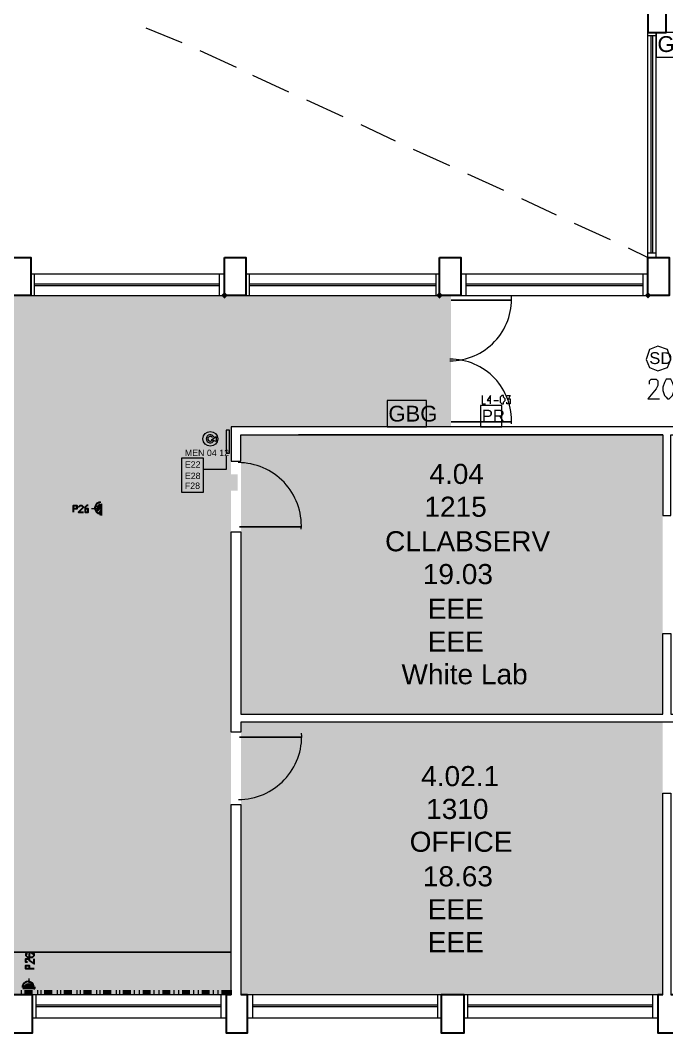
# Model space of a CAD drawing. Header units: millimetres. Extents: x -59 to 47, y 152 to 919.
# Drawn here: x 18.4 to 26.74, y 356.39 to 369.44 of the extents above; entities that cross this region are included whole.
import ezdxf

# ---------------------------------------------------------------- set-up
doc = ezdxf.new("R2010")
doc.units = ezdxf.units.MM
for name, color, linetype in [('PDF_014404$_ps_ELEC', 2, 'Continuous'), ('PDF_014404$_ps_POWER$SKIRTING', 4, 'Continuous'), ('PDF_014404$_ps_TEXTBOLD$FIRE', 2, 'Continuous'), ('PDF_014404$_ps_TEXTBOLD$POWER', 2, 'Continuous'), ('PDF_014404$BL', 7, 'Continuous'), ('PDF_014404$DR', 7, 'Continuous'), ('PDF_014404$FI', 7, 'Continuous'), ('PDF_014404$FI-DSG', 7, 'Continuous'), ('PDF_014404$WA', 7, 'Continuous'), ('PDF_014404$WA-COL', 7, 'Continuous'), ('PDF_014404$WN', 7, 'Continuous'), ('PDF_Text', 7, 'Continuous')]:
    doc.layers.add(name, color=color, linetype=linetype)
for name, color, linetype, true_color in [('PDF_014404$_ps_FIRE_ACCESS', 7, 'Continuous', 0x37dd00), ('PDF_014404$_ps_FIRE_ALARM', 7, 'Continuous', 0x37dd00), ('PDF_014404$_ps_POWER$CABLE$TRAY', 7, 'Continuous', 0x7fbfff), ('PDF_014404$_ps_THIN', 7, 'Continuous', 0x7fbfff), ('PDF_014404$HL-TMP', 7, 'Continuous', 0x800000)]:
    doc.layers.add(name, color=color, linetype=linetype, true_color=true_color)
doc.styles.add('PDF ArialMT', font='arial.ttf')

msp = doc.modelspace()

# ---------------------------------------------------------------- hatches: boundary and pattern name
at = {"layer": 'PDF_014404$_ps_THIN', "transparency": 33554559}
msp.add_hatch(color=256, dxfattribs=at).paths.add_polyline_path([(18.585, 356.987), (18.564, 356.987), (18.564, 356.966), (18.585, 356.944), (18.606, 356.966), (18.606, 356.987)])
at = {"layer": 'PDF_014404$WA-COL', "transparency": 33554559}
for points in [[(21.04, 365.94), (21.019, 365.919), (20.998, 365.898), (21.019, 365.877), (21.04, 365.856), (21.061, 365.877), (21.082, 365.898), (21.061, 365.919)], [(23.813, 365.94), (23.792, 365.919), (23.771, 365.898), (23.792, 365.877), (23.813, 365.856), (23.834, 365.877), (23.855, 365.898), (23.834, 365.919)], [(26.501, 365.94), (26.48, 365.919), (26.459, 365.898), (26.48, 365.877), (26.501, 365.856), (26.522, 365.877), (26.544, 365.898), (26.522, 365.919)]]:
    msp.add_hatch(color=256, dxfattribs=at).paths.add_polyline_path(points)

# ---------------------------------------------------------------- linework, layer by layer
at = {"layer": 'PDF_014404$_ps_ELEC', "lineweight": 25}
for points in [[(19.453, 363.062), (19.453, 363.21)], [(18.585, 356.966), (18.437, 356.966)]]:
    msp.add_lwpolyline(points, dxfattribs=at)
at = {"layer": 'PDF_014404$_ps_ELEC', "lineweight": 0}
for points in [[(19.389, 363.146), (19.326, 363.146)], [(18.521, 357.029), (18.521, 357.093)]]:
    msp.add_lwpolyline(points, dxfattribs=at)
at = {"layer": 'PDF_014404$_ps_ELEC', "lineweight": 25}
for centre, start, end in [((19.442, 363.157), 89.9977, 270.0023), ((18.506, 356.979), 359.9999, 180.0001)]:
    msp.add_arc(centre, 0.0741, start, end, dxfattribs=at)
at = {"layer": 'PDF_014404$_ps_FIRE_ACCESS', "lineweight": 0}
msp.add_lwpolyline([(26.628, 364.924), (26.755, 364.967), (26.798, 365.073), (26.755, 365.2), (26.628, 365.242), (26.522, 365.2), (26.48, 365.073), (26.522, 364.967)], close=True, dxfattribs=at)
at = {"layer": 'PDF_014404$_ps_FIRE_ALARM', "lineweight": 0}
for points in [[(27.115, 368.967), (27.115, 369.285), (26.607, 369.285), (26.607, 368.967)], [(23.644, 364.205), (23.644, 364.543), (23.136, 364.543), (23.136, 364.205)], [(24.617, 364.205), (24.617, 364.48), (24.342, 364.48), (24.342, 364.205)]]:
    msp.add_lwpolyline(points, close=True, dxfattribs=at)
at = {"layer": 'PDF_014404$_ps_POWER$CABLE$TRAY', "transparency": 33554559}
for points in [[(15.177, 363.612), (15.177, 363.422), (21.209, 363.591)], [(15.177, 363.422), (21.209, 363.591), (21.209, 363.379)]]:
    msp.add_solid(points, dxfattribs=at)
at = {"layer": 'PDF_014404$_ps_POWER$SKIRTING', "lineweight": 0}
for points in [[(18.415, 356.944), (18.415, 356.881)], [(18.627, 356.944), (18.627, 356.881)], [(18.669, 356.944), (18.669, 356.881)], [(18.881, 356.944), (18.881, 356.881)], [(18.923, 356.944), (18.923, 356.881)], [(19.135, 356.944), (19.135, 356.881)], [(19.177, 356.944), (19.177, 356.881)], [(19.389, 356.944), (19.389, 356.881)], [(19.431, 356.944), (19.431, 356.881)], [(19.643, 356.944), (19.643, 356.881)], [(19.685, 356.944), (19.685, 356.881)], [(19.876, 356.944), (19.876, 356.881)], [(19.939, 356.944), (19.939, 356.881)], [(20.13, 356.944), (20.13, 356.881)], [(20.193, 356.944), (20.193, 356.881)], [(20.384, 356.944), (20.384, 356.881)], [(20.447, 356.944), (20.447, 356.881)], [(20.638, 356.944), (20.638, 356.881)], [(20.701, 356.944), (20.701, 356.881)], [(20.892, 356.944), (20.892, 356.881)], [(20.955, 356.944), (20.955, 356.881)], [(21.125, 356.944), (21.125, 356.881)]]:
    msp.add_lwpolyline(points, dxfattribs=at)
at = {"layer": 'PDF_014404$_ps_POWER$SKIRTING', "transparency": 33554559}
for points in [[(18.458, 356.944), (18.458, 356.881), (18.564, 356.944)], [(18.458, 356.881), (18.564, 356.944), (18.564, 356.881)], [(18.712, 356.944), (18.712, 356.881), (18.818, 356.944)], [(18.712, 356.881), (18.818, 356.944), (18.818, 356.881)], [(18.966, 356.944), (18.966, 356.881), (19.072, 356.944)], [(18.966, 356.881), (19.072, 356.944), (19.072, 356.881)], [(19.22, 356.944), (19.22, 356.881), (19.326, 356.944)], [(19.22, 356.881), (19.326, 356.944), (19.326, 356.881)], [(19.474, 356.944), (19.474, 356.881), (19.58, 356.944)], [(19.474, 356.881), (19.58, 356.944), (19.58, 356.881)], [(19.728, 356.944), (19.728, 356.881), (19.834, 356.944)], [(19.728, 356.881), (19.834, 356.944), (19.834, 356.881)], [(19.982, 356.944), (19.982, 356.881), (20.088, 356.944)], [(19.982, 356.881), (20.088, 356.944), (20.088, 356.881)], [(20.236, 356.944), (20.236, 356.881), (20.342, 356.944)], [(20.236, 356.881), (20.342, 356.944), (20.342, 356.881)], [(20.49, 356.944), (20.49, 356.881), (20.596, 356.944)], [(20.49, 356.881), (20.596, 356.944), (20.596, 356.881)], [(20.744, 356.944), (20.744, 356.881), (20.85, 356.944)], [(20.744, 356.881), (20.85, 356.944), (20.85, 356.881)], [(20.998, 356.944), (20.998, 356.881), (21.125, 356.944)], [(20.998, 356.881), (21.125, 356.944), (21.125, 356.881)]]:
    msp.add_solid(points, dxfattribs=at)
at = {"layer": 'PDF_014404$_ps_TEXTBOLD$FIRE', "lineweight": 20}
for points in [[(26.522, 364.755), (26.522, 364.776), (26.522, 364.797), (26.544, 364.819), (26.565, 364.819), (26.586, 364.819), (26.607, 364.819), (26.628, 364.797), (26.628, 364.776), (26.628, 364.755), (26.628, 364.734), (26.607, 364.692), (26.501, 364.565), (26.649, 364.565)], [(24.363, 364.607), (24.363, 364.501), (24.406, 364.501)], [(24.469, 364.501), (24.469, 364.607), (24.427, 364.543), (24.469, 364.543)], [(24.681, 364.607), (24.723, 364.607), (24.702, 364.565), (24.723, 364.565), (24.723, 364.543), (24.723, 364.522), (24.723, 364.501), (24.702, 364.501), (24.681, 364.501), (24.681, 364.522)], [(24.512, 364.543), (24.575, 364.543)]]:
    msp.add_lwpolyline(points, dxfattribs=at)
for points in [[(26.755, 364.819), (26.734, 364.819), (26.713, 364.776), (26.692, 364.713), (26.692, 364.67), (26.713, 364.607), (26.734, 364.586), (26.755, 364.565), (26.776, 364.565), (26.798, 364.586), (26.819, 364.607), (26.84, 364.67), (26.84, 364.713), (26.819, 364.776), (26.798, 364.819), (26.776, 364.819)], [(24.617, 364.607), (24.596, 364.586), (24.596, 364.565), (24.596, 364.543), (24.596, 364.522), (24.617, 364.501), (24.639, 364.501), (24.639, 364.522), (24.66, 364.543), (24.66, 364.565), (24.639, 364.586), (24.639, 364.607)]]:
    msp.add_lwpolyline(points, close=True, dxfattribs=at)
at = {"layer": 'PDF_014404$_ps_TEXTBOLD$POWER', "lineweight": 25}
for points in [[(19.093, 363.104), (19.093, 363.189), (19.114, 363.189), (19.135, 363.189), (19.135, 363.168), (19.135, 363.146), (19.114, 363.146), (19.093, 363.146)], [(19.156, 363.168), (19.177, 363.189), (19.199, 363.189), (19.22, 363.168), (19.199, 363.146), (19.156, 363.104), (19.22, 363.104)], [(19.283, 363.189), (19.262, 363.189), (19.241, 363.168), (19.241, 363.146), (19.241, 363.125), (19.241, 363.104), (19.262, 363.104), (19.283, 363.104), (19.283, 363.125), (19.283, 363.146), (19.262, 363.146), (19.241, 363.146), (19.241, 363.125)], [(18.5, 357.41), (18.479, 357.41), (18.479, 357.389), (18.5, 357.368), (18.521, 357.368), (18.542, 357.368), (18.564, 357.368), (18.585, 357.389), (18.585, 357.41), (18.564, 357.41), (18.542, 357.431), (18.521, 357.41), (18.521, 357.389), (18.521, 357.368), (18.542, 357.368)], [(18.5, 357.304), (18.479, 357.304), (18.479, 357.325), (18.479, 357.347), (18.5, 357.347), (18.521, 357.347), (18.521, 357.325), (18.585, 357.283), (18.585, 357.347)], [(18.585, 357.22), (18.479, 357.22), (18.479, 357.241), (18.479, 357.262), (18.5, 357.262), (18.521, 357.262), (18.521, 357.241), (18.521, 357.22)]]:
    msp.add_lwpolyline(points, dxfattribs=at)
at = {"layer": 'PDF_014404$_ps_THIN', "lineweight": 18}
for points in [[(19.431, 363.21), (19.389, 363.168)], [(19.389, 363.146), (19.453, 363.21), (19.389, 363.125), (19.453, 363.189)], [(19.453, 363.168), (19.389, 363.104), (19.453, 363.168)], [(19.453, 363.146), (19.41, 363.083), (19.453, 363.125)], [(19.431, 363.083), (19.453, 363.104), (19.431, 363.062)], [(19.453, 363.083), (19.453, 363.062)], [(18.437, 356.987), (18.5, 357.029)], [(18.437, 356.966), (18.521, 357.029), (18.458, 356.966), (18.542, 357.029), (18.479, 356.966)], [(18.5, 356.966), (18.564, 357.029)], [(18.521, 356.966), (18.564, 357.008)], [(18.542, 356.966), (18.585, 357.008), (18.542, 356.966)], [(18.564, 356.966), (18.585, 356.987)]]:
    msp.add_lwpolyline(points, dxfattribs=at)
at = {"layer": 'PDF_014404$BL', "lineweight": 9}
for points in [[(20.024, 369.348), (20.49, 369.158)], [(26.247, 366.512), (26.501, 366.385), (26.501, 369.285)], [(26.607, 366.385), (26.607, 369.285)], [(20.723, 369.052), (21.188, 368.84)], [(21.4, 368.735), (21.866, 368.523)], [(22.098, 368.417), (22.564, 368.205)], [(22.797, 368.1), (23.242, 367.888)], [(23.474, 367.782), (23.94, 367.57)], [(24.173, 367.464), (24.639, 367.253)], [(24.871, 367.147), (25.316, 366.935)], [(25.549, 366.829), (26.014, 366.618)], [(21.04, 366.173), (18.542, 366.173)], [(23.813, 366.173), (21.315, 366.173)], [(26.501, 366.173), (24.088, 366.173)], [(18.542, 365.898), (21.04, 365.898)], [(21.315, 365.898), (23.813, 365.898)], [(24.088, 365.898), (26.501, 365.898)], [(21.061, 356.881), (18.564, 356.881)], [(23.834, 356.881), (21.336, 356.881)], [(26.628, 356.881), (24.131, 356.881)], [(18.564, 356.585), (21.061, 356.585)], [(21.336, 356.585), (23.834, 356.585)], [(24.131, 356.585), (26.628, 356.585)]]:
    msp.add_lwpolyline(points, dxfattribs=at)
at = {"layer": 'PDF_014404$DR', "lineweight": 0}
for points in [[(23.961, 365.835), (24.744, 365.835), (23.961, 365.835)], [(23.961, 364.268), (24.744, 364.268), (23.961, 364.268)], [(21.231, 362.914), (22.035, 362.914), (21.231, 362.914)], [(21.231, 360.204), (22.035, 360.204), (21.231, 360.204)]]:
    msp.add_lwpolyline(points, dxfattribs=at)
for centre, radius, start, end in [((23.947, 365.848), 0.794, 270, 2.9553), ((23.947, 364.282), 0.794, 357.0447, 90), ((21.216, 362.927), 0.815, 357.0447, 90), ((21.22, 360.215), 0.815, 269.9999, 2.9566)]:
    msp.add_arc(centre, radius, start, end, dxfattribs=at)
at = {"layer": 'PDF_014404$FI', "lineweight": 9}
msp.add_lwpolyline([(20.934, 364.014), (20.871, 364.035), (20.934, 364.078)], close=True, dxfattribs=at)
msp.add_circle((20.856, 364.049), 0.0953, dxfattribs=at)
msp.add_circle((20.856, 364.049), 0.0953, dxfattribs=at)
for radius, start, end in [(0.0529, 22.7694, 337.2306), (0.0318, 22.7697, 337.2303)]:
    msp.add_arc((20.856, 364.049), radius, start, end, dxfattribs=at)
at = {"layer": 'PDF_014404$FI-DSG', "lineweight": 9}
for points in [[(21.061, 364.162), (21.061, 363.866), (21.104, 363.866), (21.104, 364.162)], [(20.49, 363.803), (20.765, 363.803), (20.765, 363.358), (20.49, 363.358)]]:
    msp.add_lwpolyline(points, close=True, dxfattribs=at)
msp.add_lwpolyline([(21.061, 363.824), (21.061, 363.654), (20.85, 363.654), (20.765, 363.654)], dxfattribs=at)
at = {"layer": 'PDF_014404$FI-DSG', "transparency": 33554559}
for points in [[(21.104, 364.162), (21.061, 364.162), (21.104, 363.866)], [(21.061, 364.162), (21.104, 363.866), (21.061, 363.866)], [(21.061, 363.824), (21.061, 363.866), (21.061, 363.866)]]:
    msp.add_solid(points, dxfattribs=at)
at = {"layer": 'PDF_014404$HL-TMP', "lineweight": 0}
for points in [[(26.692, 364.099), (21.993, 364.099), (26.692, 364.099)], [(21.125, 357.431), (-3.323, 357.431), (21.125, 357.431)]]:
    msp.add_lwpolyline(points, dxfattribs=at)
at = {"layer": 'PDF_014404$HL-TMP', "transparency": 33554559}
for points in [[(23.961, 365.898), (-0.91, 365.898), (23.961, 365.263)], [(-0.91, 365.898), (23.961, 365.263), (-0.91, 365.263)], [(23.961, 365.263), (-14.097, 365.263), (23.961, 364.205)], [(-14.097, 365.263), (23.961, 364.205), (-14.097, 364.205)], [(-0.91, 365.263), (23.961, 365.263), (23.961, 365.263)], [(23.961, 365.263), (23.961, 365.263), (-0.91, 365.263)], [(21.125, 364.205), (21.125, 364.205), (-14.097, 364.205)], [(21.125, 364.205), (-14.097, 364.205), (23.961, 364.205)], [(21.125, 364.205), (-14.097, 364.205), (21.125, 357.431)], [(-14.097, 364.205), (21.125, 357.431), (-14.097, 357.431)], [(21.993, 364.099), (26.692, 364.099), (21.252, 364.099)], [(26.692, 364.099), (21.252, 364.099), (26.692, 360.501)], [(21.252, 364.099), (26.692, 360.501), (21.252, 360.501)], [(26.692, 364.099), (21.993, 364.099), (21.993, 364.099)], [(21.252, 360.501), (24.067, 360.501), (24.067, 360.501)], [(24.067, 360.501), (24.067, 360.501), (21.252, 360.501)], [(24.067, 360.501), (21.252, 360.501), (26.692, 360.501)], [(21.252, 360.395), (26.692, 360.395), (26.692, 360.395)], [(26.692, 360.395), (21.252, 360.395), (26.692, 356.881)], [(21.252, 360.395), (26.692, 356.881), (21.252, 356.881)], [(-3.323, 357.431), (21.125, 357.431), (-0.91, 357.431)], [(21.125, 357.431), (-0.91, 357.431), (21.125, 356.881)], [(-0.91, 357.431), (21.125, 356.881), (-0.91, 356.881)]]:
    msp.add_solid(points, dxfattribs=at)
at = {"layer": 'PDF_014404$WA', "lineweight": 20}
msp.add_lwpolyline([(26.692, 364.099), (26.692, 363.062), (26.798, 363.062), (26.798, 364.099), (32.005, 364.099), (32.005, 361.241), (32.111, 361.241), (32.111, 363.316), (37.805, 363.316), (37.805, 361.241), (37.91, 361.241), (37.91, 363.422), (32.111, 363.422), (32.111, 364.099), (32.619, 364.099), (32.619, 364.205), (27.835, 364.205), (21.125, 364.205), (21.125, 363.76), (21.252, 363.76), (21.252, 364.099)], close=True, dxfattribs=at)
for points in [[(29.549, 356.881), (29.549, 360.395), (21.252, 360.395), (21.252, 360.268), (21.125, 360.268), (21.125, 362.85), (21.252, 362.85), (21.252, 360.501), (26.692, 360.501), (26.692, 361.538), (26.798, 361.538), (26.798, 360.501), (29.655, 360.501), (29.655, 356.881)], [(26.692, 356.881), (26.692, 359.484), (26.798, 359.484), (26.798, 356.881)], [(21.125, 356.881), (21.125, 359.336), (21.252, 359.336), (21.252, 356.881)]]:
    msp.add_lwpolyline(points, dxfattribs=at)
at = {"layer": 'PDF_014404$WA-COL', "lineweight": 25}
for points in [[(26.734, 369.539), (26.501, 369.539), (26.501, 369.285), (26.734, 369.285)], [(18.246, 366.385), (18.542, 366.385), (18.542, 365.898), (18.246, 365.898)], [(21.04, 366.385), (21.315, 366.385), (21.315, 365.898), (21.04, 365.898)], [(23.813, 366.385), (24.088, 366.385), (24.088, 365.898), (23.813, 365.898)], [(26.501, 366.385), (26.776, 366.385), (26.776, 365.898), (26.501, 365.898)], [(18.267, 356.881), (18.267, 356.394), (18.564, 356.394), (18.564, 356.881)], [(23.834, 356.881), (23.834, 356.394), (24.131, 356.394), (24.131, 356.881)]]:
    msp.add_lwpolyline(points, close=True, dxfattribs=at)
for points in [[(21.125, 356.881), (21.061, 356.881), (21.061, 356.394), (21.336, 356.394), (21.336, 356.881), (21.252, 356.881)], [(26.692, 356.881), (26.628, 356.881), (26.628, 356.394), (26.903, 356.394), (26.903, 356.881), (26.798, 356.881)]]:
    msp.add_lwpolyline(points, dxfattribs=at)
at = {"layer": 'PDF_014404$WN', "lineweight": 0}
for points in [[(26.607, 369.285), (26.501, 369.285)], [(26.607, 369.243), (26.501, 369.243)], [(26.544, 366.448), (26.544, 369.243)], [(26.565, 366.448), (26.565, 369.243)], [(26.501, 366.448), (26.607, 366.448)], [(26.501, 366.385), (26.607, 366.385)], [(18.542, 366.173), (18.542, 365.898)], [(18.585, 366.173), (18.585, 365.898)], [(20.977, 365.898), (20.977, 366.173)], [(21.04, 365.898), (21.04, 366.173)], [(21.315, 366.173), (21.315, 365.898)], [(21.358, 366.173), (21.358, 365.898)], [(23.771, 365.898), (23.771, 366.173)], [(23.813, 365.898), (23.813, 366.173)], [(24.088, 366.173), (24.088, 365.898)], [(24.152, 366.173), (24.152, 365.898)], [(26.438, 365.898), (26.438, 366.173)], [(26.501, 365.898), (26.501, 366.173)], [(18.585, 366.046), (20.977, 366.046)], [(21.358, 366.046), (23.771, 366.046)], [(24.152, 366.046), (26.438, 366.046)], [(18.585, 366.025), (20.977, 366.025)], [(21.358, 366.025), (23.771, 366.025)], [(24.152, 366.025), (26.438, 366.025)], [(18.564, 356.881), (18.564, 356.585)], [(18.606, 356.881), (18.606, 356.585)], [(20.998, 356.585), (20.998, 356.881)], [(21.061, 356.585), (21.061, 356.881)], [(21.336, 356.881), (21.336, 356.585)], [(21.4, 356.881), (21.4, 356.585)], [(23.792, 356.585), (23.792, 356.881)], [(23.834, 356.585), (23.834, 356.881)], [(24.131, 356.881), (24.131, 356.585)], [(24.173, 356.881), (24.173, 356.585)], [(26.565, 356.585), (26.565, 356.881)], [(26.628, 356.585), (26.628, 356.881)], [(18.606, 356.754), (20.998, 356.754)], [(18.606, 356.733), (20.998, 356.733)], [(21.4, 356.754), (23.792, 356.754)], [(21.4, 356.733), (23.792, 356.733)], [(24.173, 356.754), (26.565, 356.754)], [(24.173, 356.733), (26.565, 356.733)]]:
    msp.add_lwpolyline(points, dxfattribs=at)

# ---------------------------------------------------------------- texts
at = {"layer": 'PDF_Text', "color": 2, "attachment_point": 4, "style": 'PDF ArialMT'}
for s, insert, char_height in [('GBG', (26.624, 369.135), 0.2037), ('SD', (26.518, 365.088), 0.1528), ('GBG', (23.153, 364.372), 0.2037), ('PR', (24.359, 364.347), 0.1528)]:
    msp.add_mtext(s, dxfattribs=dict(at, insert=insert, char_height=char_height))
at = {"layer": 'PDF_Text', "attachment_point": 4, "style": 'PDF ArialMT'}
for s, insert, char_height in [('MEN 04 12', (20.528, 363.867), 0.0815), ('E22', (20.528, 363.719), 0.0815), ('4.04', (23.682, 363.595), 0.2588), ('E28', (20.528, 363.571), 0.0815), ('F28', (20.528, 363.444), 0.0815), ('1215', (23.618, 363.172), 0.2588), ('CLLABSERV', (23.11, 362.727), 0.2588), ('19.03', (23.597, 362.304), 0.2588), ('EEE', (23.661, 361.859), 0.2588), ('EEE', (23.661, 361.436), 0.2588), ('White Lab', (23.322, 361.013), 0.2588), ('4.02.1', (23.576, 359.7), 0.2588), ('1310', (23.64, 359.277), 0.2588), ('OFFICE', (23.428, 358.854), 0.2588), ('18.63', (23.597, 358.409), 0.2588), ('EEE', (23.661, 357.986), 0.2588), ('EEE', (23.661, 357.562), 0.2588)]:
    msp.add_mtext(s, dxfattribs=dict(at, insert=insert, char_height=char_height))

doc.saveas('drawing.dxf')
